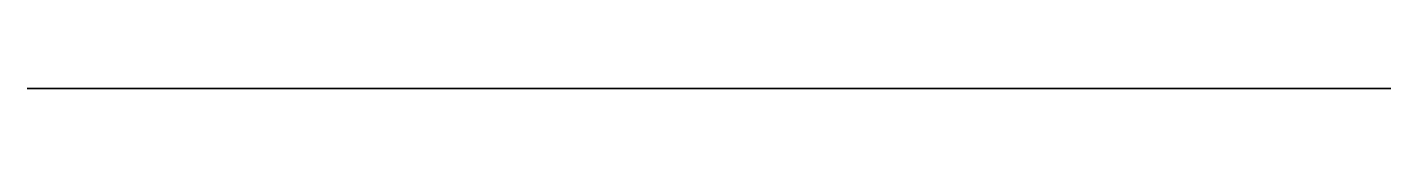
# Model space of a CAD drawing. Header units: millimetres. Extents: x 122.5 to 139.9, y 0 to 0.
import ezdxf

# ---------------------------------------------------------------- set-up
doc = ezdxf.new("R2010")
doc.units = ezdxf.units.MM
doc.layers.get('0').update_dxf_attribs({"color": 173, "true_color": 0x5858e1})

msp = doc.modelspace()

# ---------------------------------------------------------------- linework, layer by layer
at = {"color": 76, "true_color": 0x3d8706, "extrusion": (0, -1, -1.19209e-07)}
msp.add_lwpolyline([(139.946, -149.258), (139.946, -223.284), (122.483, -223.284), (122.483, -117.507), (130.227, -117.507), (130.863, -117.508), (131.02, -117.518), (131.175, -117.535), (131.251, -117.548), (131.327, -117.563), (131.403, -117.581), (131.477, -117.603), (131.556, -117.629), (131.634, -117.659), (131.71, -117.691), (131.784, -117.727), (131.857, -117.765), (131.928, -117.806), (131.998, -117.85), (132.065, -117.896), (132.131, -117.945), (132.194, -117.996), (132.256, -118.049), (132.315, -118.105), (132.373, -118.164), (132.427, -118.224), (132.48, -118.286), (132.53, -118.351), (132.578, -118.417), (132.623, -118.486), (132.665, -118.556), (132.705, -118.628), (132.742, -118.702), (132.776, -118.777), (132.807, -118.854), (132.836, -118.932), (132.861, -119.012), (132.883, -119.093), (132.902, -119.175), (132.917, -119.258), (132.929, -119.343), (132.938, -119.428), (132.944, -119.515), (132.945, -119.603), (132.96, -120.309), (133.007, -121.013), (133.093, -121.712), (133.224, -122.406), (133.399, -123.092), (133.617, -123.768), (133.876, -124.43), (134.172, -125.073), (134.463, -125.616), (134.785, -126.154), (135.468, -127.227), (135.782, -127.75), (136.065, -128.287), (136.316, -128.837), (136.531, -129.397), (136.71, -129.967), (136.848, -130.544), (136.902, -130.834), (136.945, -131.125), (136.978, -131.417), (136.998, -131.71), (137.007, -132.13), (136.99, -132.55), (136.949, -132.967), (136.884, -133.381), (136.795, -133.792), (136.684, -134.197), (136.55, -134.597), (136.395, -134.989), (136.247, -135.319), (136.084, -135.641), (135.907, -135.956), (135.717, -136.262), (137.39, -136.262), (137.39, -147.858), (138.578, -147.858), (138.623, -147.859), (138.669, -147.861), (138.713, -147.866), (138.758, -147.872), (138.802, -147.879), (138.846, -147.888), (138.934, -147.911), (139.019, -147.94), (139.103, -147.974), (139.184, -148.014), (139.263, -148.058), (139.339, -148.107), (139.411, -148.161), (139.48, -148.219), (139.545, -148.281), (139.606, -148.348), (139.662, -148.418), (139.714, -148.491), (139.762, -148.569), (139.804, -148.649), (139.841, -148.731), (139.872, -148.815), (139.898, -148.901), (139.918, -148.989), (139.933, -149.078), (139.942, -149.167)], close=True, dxfattribs=at)

doc.saveas('drawing.dxf')
